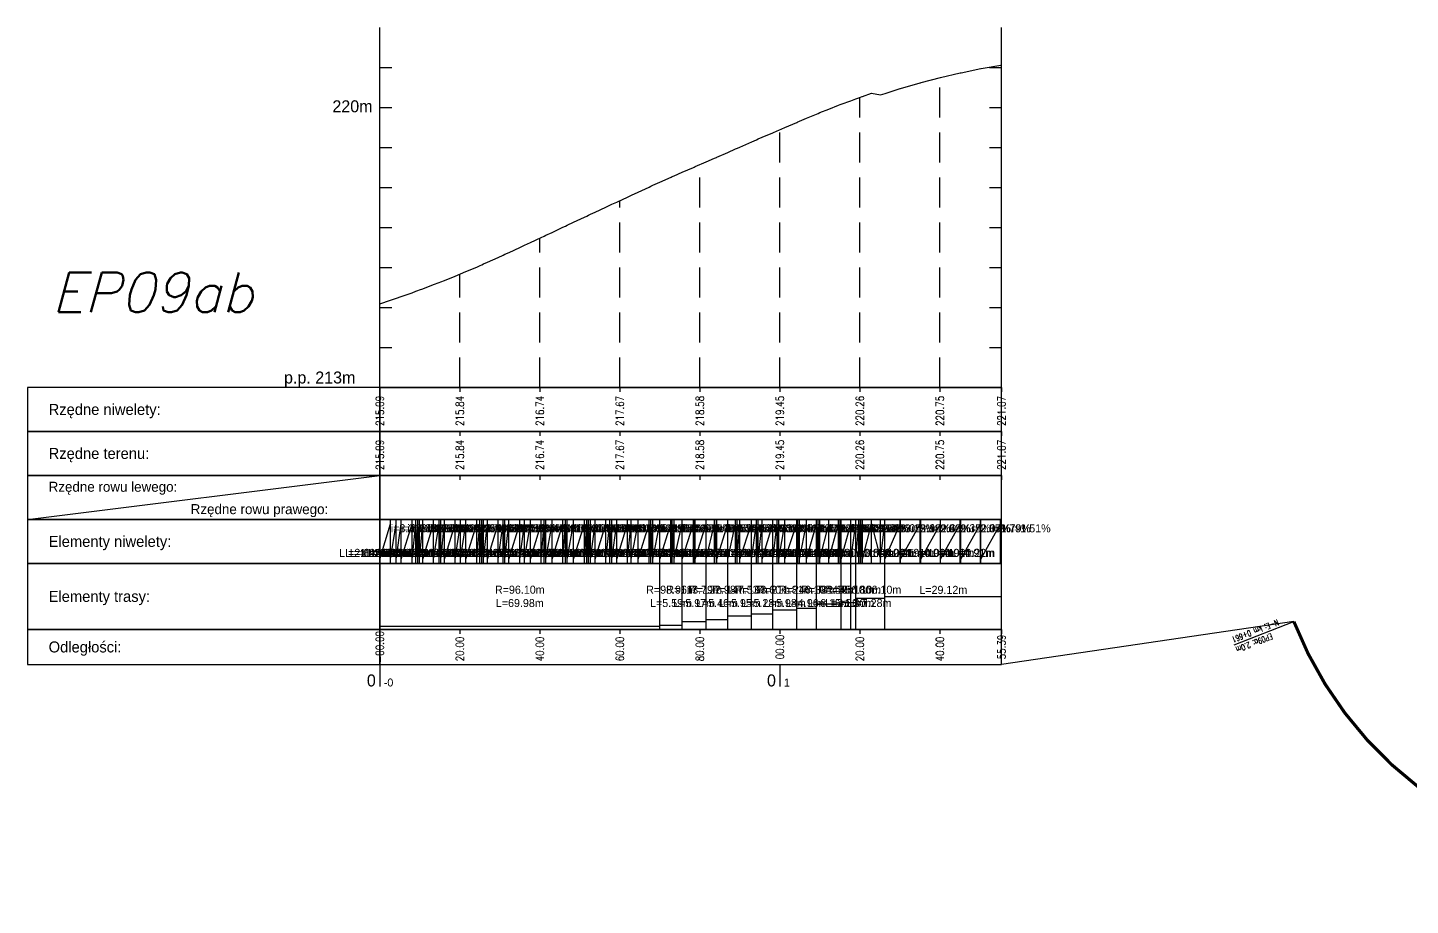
# Model space of a CAD drawing. Header units: metres. Extents: x 7399493 to 7407015, y 5696902 to 5712236.
# Drawn here: x 7405078.6 to 7405424.2, y 5700636.2 to 5700855.7 of the extents above; entities that cross this region are included whole.
import ezdxf

# ---------------------------------------------------------------- set-up
doc = ezdxf.new("R2010")
doc.units = ezdxf.units.M
doc.linetypes.add('DASHED', pattern=[0.75, 0.5, -0.25])
for name, color, linetype in [('Ekran_akustyczny_2m', 100, 'Continuous'), ('Ekran_akustyczny_2m_opis', 7, 'Continuous'), ('pomoc', 140, 'Continuous'), ('PR_0', 7, 'Continuous'), ('PR_istniejacy_teren', 7, 'Continuous')]:
    doc.layers.add(name, color=color, linetype=linetype)
doc.styles.add('simplex 0.60', font='simplex.shx', dxfattribs={"width": 0.6})
doc.styles.add('simplex 0.80', font='simplex.shx', dxfattribs={"width": 0.8})
doc.styles.add('Standard poch.', font='simplex.shx', dxfattribs={"oblique": 15})

# ---------------------------------------------------------------- blocks, each defined once
blk = doc.blocks.new('*U177')
at = {"layer": 'pomoc', "color": 7, "linetype": 'Continuous', "lineweight": -3}
for p, q in [((0, 0), (0, 90)), ((155.39, 0), (155.39, 90)), ((0, 80), (3, 80)), ((152.39, 80), (155.39, 80)), ((0, 70), (3, 70)), ((152.39, 70), (155.39, 70)), ((0, 60), (3, 60)), ((152.39, 60), (155.39, 60)), ((0, 50), (3, 50)), ((152.39, 50), (155.39, 50)), ((0, 40), (3, 40)), ((152.39, 40), (155.39, 40)), ((0, 30), (3, 30)), ((152.39, 30), (155.39, 30)), ((0, 20), (3, 20)), ((152.39, 20), (155.39, 20)), ((0, 10), (3, 10)), ((152.39, 10), (155.39, 10)), ((0, 0), (155.39, 0)), ((152.39, 0), (155.39, 0)), ((0, -11), (0, -12.1)), ((20, -11), (20, -12.1)), ((40, -11), (40, -12.1)), ((60, -11), (60, -12.1)), ((80, -11), (80, -12.1)), ((100, -11), (100, -12.1)), ((120, -11), (120, -12.1)), ((140, -11), (140, -12.1)), ((155.39, -11), (155.39, -12.1)), ((-88, -33), (0, -22)), ((0, -22), (0, -23.1)), ((20, -22), (20, -23.1)), ((40, -22), (40, -23.1)), ((60, -22), (60, -23.1)), ((80, -22), (80, -23.1)), ((100, -22), (100, -23.1)), ((120, -22), (120, -23.1)), ((140, -22), (140, -23.1)), ((155.39, -22), (155.39, -23.1)), ((0, -60.5), (0, -61.6)), ((20, -60.5), (20, -61.6)), ((40, -60.5), (40, -61.6)), ((60, -60.5), (60, -61.6)), ((80, -60.5), (80, -61.6)), ((100, -60.5), (100, -61.6)), ((120, -60.5), (120, -61.6)), ((140, -60.5), (140, -61.6)), ((155.39, -60.5), (155.39, -61.6)), ((0, -69.3), (0, -74.8)), ((100, -69.3), (100, -74.8))]:
    blk.add_line(p, q, dxfattribs=at)
at = {"layer": 'pomoc', "color": 7, "linetype": 'DASHED', "lineweight": -3, "ltscale": 15}
for p, q in [((155.39, 0), (155.39, 80.68)), ((140, 0), (140, 77.5)), ((120, 0), (120, 72.58)), ((100, 0), (100, 64.5)), ((80, 0), (80, 55.76)), ((60, 0), (60, 46.73)), ((40, 0), (40, 37.36)), ((20, 0), (20, 28.36)), ((0, 0), (0, 20.94))]:
    blk.add_line(p, q, dxfattribs=at)
at = {"layer": 'pomoc', "color": 1, "linetype": 'Continuous', "lineweight": -3}
for p, q in [((0, 0), (0, -1.1)), ((20, 0), (20, -1.1)), ((40, 0), (40, -1.1)), ((60, 0), (60, -1.1)), ((80, 0), (80, -1.1)), ((100, 0), (100, -1.1)), ((120, 0), (120, -1.1)), ((140, 0), (140, -1.1)), ((155.39, 0), (155.39, -1.1)), ((0, -22), (0, -23.1)), ((20, -22), (20, -23.1)), ((40, -22), (40, -23.1)), ((60, -22), (60, -23.1)), ((80, -22), (80, -23.1)), ((100, -22), (100, -23.1)), ((120, -22), (120, -23.1)), ((140, -22), (140, -23.1)), ((155.39, -22), (155.39, -23.1)), ((0, -44), (0, -33)), ((0, -42.9), (2.69, -34.1)), ((2.69, -44), (2.69, -33)), ((2.69, -42.9), (4.14, -34.1)), ((4.14, -44), (4.14, -33)), ((4.14, -42.9), (5.38, -34.1)), ((5.38, -44), (5.38, -33)), ((5.38, -42.9), (8.08, -34.1)), ((8.08, -44), (8.08, -33)), ((8.08, -42.9), (9.03, -34.1)), ((9.03, -44), (9.03, -33)), ((9.03, -42.9), (9.48, -34.1)), ((9.48, -44), (9.48, -33)), ((9.48, -42.9), (9.93, -34.1)), ((9.93, -44), (9.93, -33)), ((9.93, -42.9), (10.77, -34.1)), ((10.77, -44), (10.77, -33)), ((10.77, -42.9), (13.46, -34.1)), ((13.46, -44), (13.46, -33)), ((13.46, -42.9), (14.82, -34.1)), ((14.82, -44), (14.82, -33)), ((14.82, -42.9), (15.27, -34.1)), ((15.27, -44), (15.27, -33)), ((15.27, -42.9), (16.15, -34.1)), ((16.15, -44), (16.15, -33)), ((16.15, -42.9), (18.84, -34.1)), ((18.84, -44), (18.84, -33)), ((18.84, -42.9), (20.16, -34.1)), ((20.16, -44), (20.16, -33)), ((20.16, -42.9), (21.53, -34.1)), ((21.53, -44), (21.53, -33)), ((21.53, -42.9), (24.23, -34.1)), ((24.23, -44), (24.23, -33)), ((24.23, -42.9), (25.05, -34.1)), ((25.05, -44), (25.05, -33)), ((25.05, -42.9), (25.5, -34.1)), ((25.5, -44), (25.5, -33)), ((25.5, -42.9), (25.95, -34.1)), ((25.95, -44), (25.95, -33)), ((25.95, -42.9), (26.92, -34.1)), ((26.92, -44), (26.92, -33)), ((26.92, -42.9), (29.61, -34.1)), ((29.61, -44), (29.61, -33)), ((29.61, -42.9), (30.84, -34.1)), ((30.84, -44), (30.84, -33)), ((30.84, -42.9), (31.29, -34.1)), ((31.29, -44), (31.29, -33)), ((31.29, -42.9), (32.3, -34.1)), ((32.3, -44), (32.3, -33)), ((32.3, -42.9), (34.99, -34.1)), ((34.99, -44), (34.99, -33)), ((34.99, -42.9), (36.18, -34.1)), ((36.18, -44), (36.18, -33)), ((36.18, -42.9), (37.68, -34.1)), ((37.68, -44), (37.68, -33)), ((37.68, -42.9), (40.38, -34.1)), ((40.38, -44), (40.38, -33)), ((40.38, -42.9), (41.07, -34.1)), ((41.07, -44), (41.07, -33)), ((41.07, -42.9), (41.51, -34.1)), ((41.51, -44), (41.51, -33)), ((41.51, -42.9), (43.07, -34.1)), ((43.07, -44), (43.07, -33)), ((43.07, -42.9), (45.76, -34.1)), ((45.76, -44), (45.76, -33)), ((45.76, -42.9), (46.41, -34.1)), ((46.41, -44), (46.41, -33)), ((46.41, -42.9), (46.85, -34.1)), ((46.85, -44), (46.85, -33)), ((46.85, -42.9), (48.45, -34.1)), ((48.45, -44), (48.45, -33)), ((48.45, -42.9), (51.14, -34.1)), ((51.14, -44), (51.14, -33)), ((51.14, -42.9), (51.75, -34.1)), ((51.75, -44), (51.75, -33)), ((51.75, -42.9), (52.19, -34.1)), ((52.19, -44), (52.19, -33)), ((52.19, -42.9), (52.64, -34.1)), ((52.64, -44), (52.64, -33)), ((52.64, -42.9), (53.83, -34.1)), ((53.83, -44), (53.83, -33)), ((53.83, -42.9), (56.53, -34.1)), ((56.53, -44), (56.53, -33)), ((56.53, -42.9), (57.53, -34.1)), ((57.53, -44), (57.53, -33)), ((57.53, -42.9), (57.98, -34.1)), ((57.98, -44), (57.98, -33)), ((57.98, -42.9), (59.22, -34.1)), ((59.22, -44), (59.22, -33)), ((59.22, -42.9), (61.91, -34.1)), ((61.91, -44), (61.91, -33)), ((61.91, -42.9), (62.87, -34.1)), ((62.87, -44), (62.87, -33)), ((62.87, -42.9), (64.6, -34.1)), ((64.6, -44), (64.6, -33)), ((64.6, -42.9), (67.29, -34.1)), ((67.29, -44), (67.29, -33)), ((67.29, -42.9), (67.77, -34.1)), ((67.77, -44), (67.77, -33)), ((67.77, -42.9), (68.21, -34.1)), ((68.21, -44), (68.21, -33)), ((68.21, -42.9), (69.98, -34.1)), ((69.98, -44), (69.98, -33)), ((69.98, -42.9), (72.78, -34.1)), ((72.78, -44), (72.78, -33)), ((72.78, -42.9), (73.1, -34.1)), ((73.1, -44), (73.1, -33)), ((73.1, -42.9), (73.54, -34.1)), ((73.54, -44), (73.54, -33)), ((73.54, -42.9), (75.57, -34.1)), ((75.57, -44), (75.57, -33)), ((75.57, -42.9), (78.41, -34.1)), ((78.41, -44), (78.41, -33)), ((78.41, -42.9), (78.55, -34.1)), ((78.55, -44), (78.55, -33)), ((78.55, -42.9), (78.84, -34.1)), ((78.84, -44), (78.84, -33)), ((78.84, -42.9), (81.54, -34.1)), ((81.54, -44), (81.54, -33)), ((81.54, -42.9), (83.67, -34.1)), ((83.67, -44), (83.67, -33)), ((83.67, -42.9), (84.12, -34.1)), ((84.12, -44), (84.12, -33)), ((84.12, -42.9), (84.26, -34.1)), ((84.26, -44), (84.26, -33)), ((84.26, -42.9), (86.99, -34.1)), ((86.99, -44), (86.99, -33)), ((86.99, -42.9), (88.91, -34.1)), ((88.91, -44), (88.91, -33)), ((88.91, -42.9), (89.36, -34.1)), ((89.36, -44), (89.36, -33)), ((89.36, -42.9), (89.97, -34.1)), ((89.97, -44), (89.97, -33)), ((89.97, -42.9), (92.94, -34.1)), ((92.94, -44), (92.94, -33)), ((92.94, -42.9), (94.12, -34.1)), ((94.12, -44), (94.12, -33)), ((94.12, -42.9), (94.56, -34.1)), ((94.56, -44), (94.56, -33)), ((94.56, -42.9), (95.58, -34.1)), ((95.58, -44), (95.58, -33)), ((95.58, -42.9), (98.22, -34.1)), ((98.22, -44), (98.22, -33)), ((98.22, -42.9), (99.3, -34.1)), ((99.3, -44), (99.3, -33)), ((99.3, -42.9), (99.74, -34.1)), ((99.74, -44), (99.74, -33)), ((99.74, -42.9), (101.21, -34.1)), ((101.21, -44), (101.21, -33)), ((101.21, -42.9), (104.2, -34.1)), ((104.2, -44), (104.2, -33)), ((104.2, -42.9), (104.45, -34.1)), ((104.45, -44), (104.45, -33)), ((104.45, -42.9), (104.89, -34.1)), ((104.89, -44), (104.89, -33)), ((104.89, -42.9), (106.68, -34.1)), ((106.68, -44), (106.68, -33)), ((106.68, -42.9), (109.16, -34.1)), ((109.16, -44), (109.16, -33)), ((109.16, -42.9), (109.57, -34.1)), ((109.57, -44), (109.57, -33)), ((109.57, -42.9), (110.01, -34.1)), ((110.01, -44), (110.01, -33)), ((110.01, -42.9), (112.24, -34.1)), ((112.24, -44), (112.24, -33)), ((112.24, -42.9), (114.65, -34.1)), ((114.65, -44), (114.65, -33)), ((114.65, -42.9), (115.09, -34.1)), ((115.09, -44), (115.09, -33)), ((115.09, -42.9), (115.31, -34.1)), ((115.31, -44), (115.31, -33)), ((115.31, -42.9), (117.69, -34.1)), ((117.69, -44), (117.69, -33)), ((117.69, -42.9), (118.99, -34.1)), ((118.99, -44), (118.99, -33)), ((118.99, -42.9), (119.71, -34.1)), ((119.71, -44), (119.71, -33)), ((119.71, -42.9), (120.14, -34.1)), ((120.14, -44), (120.14, -33)), ((120.14, -42.9), (120.15, -34.1)), ((120.15, -44), (120.15, -33)), ((120.15, -44), (120.15, -33)), ((120.15, -42.9), (120.15, -34.1)), ((120.15, -42.9), (120.55, -34.1)), ((120.55, -44), (120.55, -33)), ((120.55, -42.9), (120.59, -34.1)), ((120.59, -44), (120.59, -33)), ((120.59, -42.9), (120.61, -34.1)), ((120.61, -44), (120.61, -33)), ((120.61, -44), (120.61, -33)), ((120.61, -42.9), (120.61, -34.1)), ((120.61, -42.9), (122.91, -34.1)), ((122.91, -44), (122.91, -33)), ((122.91, -34.1), (125.17, -42.9)), ((125.17, -44), (125.17, -33)), ((125.17, -42.9), (126.27, -34.1)), ((126.27, -44), (126.27, -33)), ((126.27, -42.9), (130.07, -34.1)), ((130.07, -44), (130.07, -33)), ((130.07, -42.9), (130.17, -34.1)), ((130.17, -44), (130.17, -33)), ((130.17, -42.9), (135.08, -34.1)), ((135.08, -44), (135.08, -33)), ((135.08, -42.9), (135.17, -34.1)), ((135.17, -44), (135.17, -33)), ((135.17, -42.9), (135.26, -34.1)), ((135.26, -44), (135.26, -33)), ((135.26, -42.9), (140.17, -34.1)), ((140.17, -44), (140.17, -33)), ((140.17, -42.9), (145.07, -34.1)), ((145.07, -44), (145.07, -33)), ((145.07, -42.9), (145.17, -34.1)), ((145.17, -44), (145.17, -33)), ((145.17, -42.9), (145.26, -34.1)), ((145.26, -44), (145.26, -33)), ((145.26, -42.9), (150.17, -34.1)), ((150.17, -44), (150.17, -33)), ((150.17, -42.9), (150.26, -34.1)), ((150.26, -44), (150.26, -33)), ((150.26, -42.9), (155.17, -34.1)), ((155.17, -44), (155.17, -33)), ((155.17, -42.9), (155.39, -34.1)), ((0, -60.5), (0, -44)), ((69.98, -60.5), (69.98, -44)), ((75.57, -60.5), (75.57, -44)), ((81.54, -60.5), (81.54, -44)), ((86.99, -60.5), (86.99, -44)), ((92.94, -60.5), (92.94, -44)), ((98.22, -60.5), (98.22, -44)), ((104.2, -60.5), (104.2, -44)), ((109.16, -60.5), (109.16, -44)), ((115.31, -60.5), (115.31, -44)), ((117.69, -60.5), (117.69, -44)), ((118.99, -60.5), (118.99, -44)), ((126.27, -60.5), (126.27, -44)), ((104.2, -55.62), (104.2, -55.15)), ((104.2, -55.15), (109.16, -55.15)), ((109.16, -55.15), (109.16, -54.12)), ((109.16, -54.12), (115.31, -54.12)), ((115.31, -54.12), (115.31, -53.81)), ((115.31, -53.81), (117.69, -53.81)), ((117.69, -53.81), (117.69, -53.81)), ((117.69, -53.81), (118.99, -53.81)), ((118.99, -53.81), (118.99, -52.65)), ((118.99, -52.65), (126.27, -52.65)), ((126.27, -52.65), (126.27, -52.25)), ((126.27, -52.25), (126.27, -52.25)), ((126.27, -52.25), (155.39, -52.25)), ((75.57, -59.46), (75.57, -58.52)), ((75.57, -58.52), (81.54, -58.52)), ((81.54, -58.52), (81.54, -58.05)), ((81.54, -58.05), (86.99, -58.05)), ((86.99, -58.05), (86.99, -57.09)), ((86.99, -57.09), (92.94, -57.09)), ((92.94, -57.09), (92.94, -56.61)), ((92.94, -56.61), (98.22, -56.61)), ((98.22, -56.61), (98.22, -55.62)), ((98.22, -55.62), (104.2, -55.62)), ((0, -59.67), (0, -59.67)), ((0, -59.67), (69.98, -59.67)), ((69.98, -59.67), (69.98, -59.46)), ((69.98, -59.46), (75.57, -59.46))]:
    blk.add_line(p, q, dxfattribs=at)
at = {"layer": 'pomoc', "color": 7, "linetype": 'Continuous', "lineweight": -3}
for points in [[(0, -11), (0, 0), (-88, 0), (-88, -11)], [(0, -11), (155.39, -11), (155.39, 0), (0, 0)], [(0, -22), (0, -11), (-88, -11), (-88, -22)], [(0, -22), (155.39, -22), (155.39, -11), (0, -11)], [(0, -33), (0, -22), (-88, -22), (-88, -33)], [(0, -33), (0, -22), (-88, -22), (-88, -33)], [(0, -33), (155.39, -33), (155.39, -22), (0, -22)], [(0, -33), (155.39, -33), (155.39, -22), (0, -22)], [(0, -44), (0, -33), (-88, -33), (-88, -44)], [(0, -44), (155.39, -44), (155.39, -33), (0, -33)], [(0, -60.5), (0, -44), (-88, -44), (-88, -60.5)], [(0, -60.5), (155.39, -60.5), (155.39, -44), (0, -44)], [(0, -69.3), (0, -60.5), (-88, -60.5), (-88, -69.3)], [(0, -69.3), (155.39, -69.3), (155.39, -60.5), (0, -60.5)]]:
    blk.add_3dface(points, dxfattribs=at)
at = {"layer": 'pomoc', "color": 2, "linetype": 'Continuous', "lineweight": -3, "char_height": 3}
for s, insert, attachment_point in [('220m', (-1.8, 70.3), 6), ('p.p. 213m', (-15, 4), 2)]:
    blk.add_mtext(s, dxfattribs=dict(at, insert=insert, attachment_point=attachment_point))
at = {"layer": 'pomoc', "color": 7, "linetype": 'Continuous', "lineweight": -3, "attachment_point": 4}
for s, insert, char_height in [('Rzędne niwelety:', (-82.75, -5.9), 2.75), ('Rzędne terenu:', (-82.75, -16.9), 2.75), ('Rzędne rowu lewego:', (-82.75, -25.2), 2.5), ('Elementy niwelety:', (-82.75, -38.9), 2.75), ('Elementy trasy:', (-82.75, -52.65), 2.75), ('Odległości:', (-82.75, -65.3), 2.75)]:
    blk.add_mtext(s, dxfattribs=dict(at, insert=insert, char_height=char_height))
at = {"layer": 'pomoc', "color": 1, "linetype": 'Continuous', "lineweight": -3, "insert": (-47.25, -30.8), "char_height": 2.5, "attachment_point": 4}
blk.add_mtext('Rzędne rowu prawego:', dxfattribs=at)
blk = doc.blocks.new('*U176')
at = {"layer": 'PR_istniejacy_teren', "color": 7, "linetype": 'Continuous', "lineweight": -3, "ltscale": 4}
for p, q in [((7404545.62, 5702258.91), (7404550.53, 5702259.93)), ((7404550.53, 5702259.93), (7404550.62, 5702259.94)), ((7404550.62, 5702259.94), (7404555.53, 5702260.82)), ((7404555.53, 5702260.82), (7404555.75, 5702260.86)), ((7404530.53, 5702254.95), (7404535.44, 5702256.38)), ((7404535.44, 5702256.38), (7404535.53, 5702256.4)), ((7404535.53, 5702256.4), (7404535.62, 5702256.43)), ((7404535.62, 5702256.43), (7404540.53, 5702257.72)), ((7404540.53, 5702257.72), (7404545.43, 5702258.87)), ((7404545.43, 5702258.87), (7404545.53, 5702258.89)), ((7404545.53, 5702258.89), (7404545.62, 5702258.91)), ((7404518.05, 5702251.89), (7404519.35, 5702252.38)), ((7404519.35, 5702252.38), (7404520.07, 5702252.64)), ((7404520.07, 5702252.64), (7404520.5, 5702252.81)), ((7404520.5, 5702252.81), (7404520.51, 5702252.81)), ((7404520.51, 5702252.81), (7404520.91, 5702252.95)), ((7404520.51, 5702252.81), (7404520.51, 5702252.81)), ((7404520.91, 5702252.95), (7404520.95, 5702252.97)), ((7404520.95, 5702252.97), (7404520.97, 5702252.97)), ((7404520.97, 5702252.97), (7404523.27, 5702253.76)), ((7404520.97, 5702252.97), (7404520.97, 5702252.97)), ((7404523.27, 5702253.76), (7404525.53, 5702253.38)), ((7404525.53, 5702253.38), (7404526.63, 5702253.71)), ((7404526.63, 5702253.71), (7404530.43, 5702254.92)), ((7404530.43, 5702254.92), (7404530.53, 5702254.95)), ((7404509.93, 5702248.74), (7404510.37, 5702248.93)), ((7404510.37, 5702248.93), (7404512.6, 5702249.8)), ((7404512.6, 5702249.8), (7404515.01, 5702250.76)), ((7404515.01, 5702250.76), (7404515.45, 5702250.94)), ((7404515.45, 5702250.94), (7404515.67, 5702251.02)), ((7404515.67, 5702251.02), (7404518.05, 5702251.89)), ((7404501.57, 5702245.19), (7404504.56, 5702246.48)), ((7404504.56, 5702246.48), (7404504.81, 5702246.59)), ((7404504.81, 5702246.59), (7404505.25, 5702246.79)), ((7404505.25, 5702246.79), (7404507.04, 5702247.53)), ((7404507.04, 5702247.53), (7404509.52, 5702248.57)), ((7404509.52, 5702248.57), (7404509.93, 5702248.74)), ((7404493.3, 5702241.61), (7404494.48, 5702242.14)), ((7404494.48, 5702242.14), (7404494.92, 5702242.35)), ((7404494.92, 5702242.35), (7404495.94, 5702242.77)), ((7404495.94, 5702242.77), (7404498.58, 5702243.9)), ((7404498.58, 5702243.9), (7404499.66, 5702244.37)), ((7404499.66, 5702244.37), (7404500.1, 5702244.57)), ((7404500.1, 5702244.57), (7404501.57, 5702245.19)), ((7404484.62, 5702237.81), (7404487.35, 5702238.98)), ((7404487.35, 5702238.98), (7404489.27, 5702239.84)), ((7404489.27, 5702239.84), (7404489.72, 5702240.05)), ((7404489.72, 5702240.05), (7404490.33, 5702240.31)), ((7404490.33, 5702240.31), (7404493.3, 5702241.61)), ((7404475.93, 5702234), (7404478.77, 5702235.24)), ((7404478.77, 5702235.24), (7404478.91, 5702235.31)), ((7404478.91, 5702235.31), (7404479.2, 5702235.44)), ((7404479.2, 5702235.44), (7404481.9, 5702236.59)), ((7404481.9, 5702236.59), (7404484.03, 5702237.54)), ((7404484.03, 5702237.54), (7404484.47, 5702237.74)), ((7404484.47, 5702237.74), (7404484.62, 5702237.81)), ((7404470.34, 5702231.54), (7404473.14, 5702232.78)), ((7404473.14, 5702232.78), (7404473.46, 5702232.94)), ((7404473.46, 5702232.94), (7404473.9, 5702233.15)), ((7404473.9, 5702233.15), (7404475.93, 5702234)), ((7404462.27, 5702227.81), (7404463.23, 5702228.28)), ((7404463.23, 5702228.28), (7404464.96, 5702229.06)), ((7404464.96, 5702229.06), (7404467.65, 5702230.32)), ((7404467.65, 5702230.32), (7404468.13, 5702230.56)), ((7404468.13, 5702230.56), (7404468.57, 5702230.78)), ((7404468.57, 5702230.78), (7404470.34, 5702231.54)), ((7404454.19, 5702224.02), (7404456.89, 5702225.28)), ((7404456.89, 5702225.28), (7404457.89, 5702225.78)), ((7404457.89, 5702225.78), (7404458.34, 5702225.99)), ((7404458.34, 5702225.99), (7404459.58, 5702226.54)), ((7404459.58, 5702226.54), (7404462.27, 5702227.81)), ((7404447.21, 5702220.78), (7404448.81, 5702221.49)), ((7404448.81, 5702221.49), (7404451.5, 5702222.76)), ((7404451.5, 5702222.76), (7404452.11, 5702223.06)), ((7404452.11, 5702223.06), (7404452.55, 5702223.28)), ((7404452.55, 5702223.28), (7404453, 5702223.49)), ((7404453, 5702223.49), (7404454.19, 5702224.02)), ((7404440.73, 5702217.71), (7404441.43, 5702218.06)), ((7404441.43, 5702218.06), (7404441.87, 5702218.28)), ((7404441.87, 5702218.28), (7404443.43, 5702218.97)), ((7404443.43, 5702218.97), (7404446.12, 5702220.24)), ((7404446.12, 5702220.24), (7404446.77, 5702220.56)), ((7404446.77, 5702220.56), (7404447.21, 5702220.78)), ((7404432.66, 5702213.94), (7404435.35, 5702215.2)), ((7404435.35, 5702215.2), (7404436.54, 5702215.78)), ((7404436.54, 5702215.78), (7404438.04, 5702216.45)), ((7404438.04, 5702216.45), (7404440.73, 5702217.71)), ((7404425.41, 5702210.68), (7404425.86, 5702210.88)), ((7404425.86, 5702210.88), (7404426.31, 5702211.08)), ((7404426.31, 5702211.08), (7404427.28, 5702211.49)), ((7404427.28, 5702211.49), (7404429.97, 5702212.7)), ((7404429.97, 5702212.7), (7404431.2, 5702213.28)), ((7404431.2, 5702213.28), (7404431.64, 5702213.49)), ((7404431.64, 5702213.49), (7404432.66, 5702213.94)), ((7404416.51, 5702206.96), (7404419.2, 5702208.04)), ((7404419.2, 5702208.04), (7404420.52, 5702208.6)), ((7404420.52, 5702208.6), (7404421.89, 5702209.16)), ((7404421.89, 5702209.16), (7404424.58, 5702210.3)), ((7404424.58, 5702210.3), (7404425.41, 5702210.68)), ((7404408.43, 5702203.89), (7404409.39, 5702204.25)), ((7404409.39, 5702204.25), (7404409.84, 5702204.42)), ((7404409.84, 5702204.42), (7404410.29, 5702204.58)), ((7404410.29, 5702204.58), (7404411.13, 5702204.88)), ((7404411.13, 5702204.88), (7404413.82, 5702205.9)), ((7404413.82, 5702205.9), (7404415.18, 5702206.45)), ((7404415.18, 5702206.45), (7404415.63, 5702206.62)), ((7404415.63, 5702206.62), (7404416.51, 5702206.96)), ((7404400.36, 5702201.11), (7404403.05, 5702202)), ((7404403.05, 5702202), (7404404.5, 5702202.52)), ((7404404.5, 5702202.52), (7404405.74, 5702202.93)), ((7404405.74, 5702202.93), (7404408.43, 5702203.89))]:
    blk.add_line(p, q, dxfattribs=at)
blk = doc.blocks.new('*U175')
at = {"layer": 'pomoc', "color": 1, "linetype": 'Continuous', "lineweight": -3, "char_height": 2, "attachment_point": 6, "rotation": 90, "style": 'simplex 0.80'}
for s, insert in [('215.09', (7404400.36, 5702178.09)), ('215.84', (7404420.36, 5702178.09)), ('216.74', (7404440.36, 5702178.09)), ('217.67', (7404460.36, 5702178.09)), ('218.58', (7404480.36, 5702178.09)), ('219.45', (7404500.36, 5702178.09)), ('220.26', (7404520.36, 5702178.09)), ('220.75', (7404540.36, 5702178.09)), ('221.07', (7404555.75, 5702178.09))]:
    blk.add_mtext(s, dxfattribs=dict(at, insert=insert))
blk = doc.blocks.new('*U174')
at = {"layer": 'pomoc', "color": 1, "linetype": 'Continuous', "lineweight": -3, "char_height": 2, "attachment_point": 6, "rotation": 90, "style": 'simplex 0.80'}
for s, insert in [('215.09', (7404400.36, 5702167.09)), ('215.84', (7404420.36, 5702167.09)), ('216.74', (7404440.36, 5702167.09)), ('217.67', (7404460.36, 5702167.09)), ('218.58', (7404480.36, 5702167.09)), ('219.45', (7404500.36, 5702167.09)), ('220.26', (7404520.36, 5702167.09)), ('220.75', (7404540.36, 5702167.09)), ('221.07', (7404555.75, 5702167.09))]:
    blk.add_mtext(s, dxfattribs=dict(at, insert=insert))
blk = doc.blocks.new('*U171')
at = {"layer": 'PR_0', "color": 1, "linetype": 'Continuous', "lineweight": -3, "char_height": 2}
for s, insert, attachment_point in [('i=3.31%', (7404403.11, 5702143.93), 7), ('i=3.54%', (7404405.8, 5702143.93), 7), ('i=3.33%', (7404407.25, 5702143.93), 7), ('i=3.55%', (7404408.49, 5702143.93), 7), ('i=3.77%', (7404411.18, 5702143.93), 7), ('i=3.86%', (7404412.14, 5702143.93), 7), ('i=3.66%', (7404412.59, 5702143.93), 7), ('i=3.56%', (7404413.04, 5702143.93), 7), ('i=3.79%', (7404413.88, 5702143.93), 7), ('i=4.01%', (7404416.57, 5702143.93), 7), ('i=3.90%', (7404417.93, 5702143.93), 7), ('i=3.80%', (7404418.38, 5702143.93), 7), ('i=4.03%', (7404419.26, 5702143.93), 7), ('i=4.25%', (7404421.95, 5702143.93), 7), ('i=4.04%', (7404423.27, 5702143.93), 7), ('i=4.26%', (7404424.64, 5702143.93), 7), ('i=4.48%', (7404427.33, 5702143.93), 7), ('i=4.59%', (7404428.16, 5702143.93), 7), ('i=4.39%', (7404428.61, 5702143.93), 7), ('i=4.27%', (7404429.06, 5702143.93), 7), ('i=4.50%', (7404430.03, 5702143.93), 7), ('i=4.73%', (7404432.72, 5702143.93), 7), ('i=4.57%', (7404433.95, 5702143.93), 7), ('i=4.45%', (7404434.39, 5702143.93), 7), ('i=4.68%', (7404435.41, 5702143.93), 7), ('i=4.90%', (7404438.1, 5702143.93), 7), ('i=4.47%', (7404439.29, 5702143.93), 7), ('i=4.69%', (7404440.79, 5702143.93), 7), ('i=4.91%', (7404443.48, 5702143.93), 7), ('i=5.03%', (7404444.18, 5702143.93), 7), ('i=4.47%', (7404444.62, 5702143.93), 7), ('i=4.69%', (7404446.18, 5702143.93), 7), ('i=4.91%', (7404448.87, 5702143.93), 7), ('i=5.03%', (7404449.52, 5702143.93), 7), ('i=4.47%', (7404449.96, 5702143.93), 7), ('i=4.70%', (7404451.56, 5702143.93), 7), ('i=4.91%', (7404454.25, 5702143.93), 7), ('i=5.04%', (7404454.86, 5702143.93), 7), ('i=4.59%', (7404455.3, 5702143.93), 7), ('i=4.47%', (7404455.75, 5702143.93), 7), ('i=4.70%', (7404456.94, 5702143.93), 7), ('i=4.93%', (7404459.64, 5702143.93), 7), ('i=4.60%', (7404460.64, 5702143.93), 7), ('i=4.48%', (7404461.09, 5702143.93), 7), ('i=4.70%', (7404462.33, 5702143.93), 7), ('i=4.93%', (7404465.02, 5702143.93), 7), ('i=4.49%', (7404465.98, 5702143.93), 7), ('i=4.71%', (7404467.71, 5702143.93), 7), ('i=4.93%', (7404470.4, 5702143.93), 7), ('i=5.05%', (7404470.88, 5702143.93), 7), ('i=4.25%', (7404471.32, 5702143.93), 7), ('i=4.47%', (7404473.09, 5702143.93), 7), ('i=4.69%', (7404475.89, 5702143.93), 7), ('i=4.81%', (7404476.21, 5702143.93), 7), ('i=4.18%', (7404476.65, 5702143.93), 7), ('i=4.39%', (7404478.68, 5702143.93), 7), ('i=4.49%', (7404481.52, 5702143.93), 7), ('i=4.70%', (7404481.66, 5702143.93), 7), ('i=4.26%', (7404481.95, 5702143.93), 7), ('i=4.45%', (7404484.65, 5702143.93), 7), ('i=4.54%', (7404486.78, 5702143.93), 7), ('i=4.14%', (7404487.22, 5702143.93), 7), ('i=4.32%', (7404487.37, 5702143.93), 7), ('i=4.48%', (7404490.1, 5702143.93), 7), ('i=4.56%', (7404492.02, 5702143.93), 7), ('i=4.22%', (7404492.47, 5702143.93), 7), ('i=4.39%', (7404493.08, 5702143.93), 7), ('i=4.53%', (7404496.05, 5702143.93), 7), ('i=4.60%', (7404497.23, 5702143.93), 7), ('i=4.15%', (7404497.67, 5702143.93), 7), ('i=4.28%', (7404498.69, 5702143.93), 7), ('i=4.40%', (7404501.33, 5702143.93), 7), ('i=4.46%', (7404502.41, 5702143.93), 7), ('i=4.21%', (7404502.85, 5702143.93), 7), ('i=4.32%', (7404504.32, 5702143.93), 7), ('i=4.42%', (7404507.31, 5702143.93), 7), ('i=4.47%', (7404507.56, 5702143.93), 7), ('i=4.13%', (7404508, 5702143.93), 7), ('i=4.21%', (7404509.79, 5702143.93), 7), ('i=-1.72%', (7404522.78, 5702143.93), 9), ('i=4.28%', (7404512.27, 5702143.93), 7), ('i=4.32%', (7404512.68, 5702143.93), 7), ('i=3.91%', (7404513.12, 5702143.93), 7), ('i=3.97%', (7404515.35, 5702143.93), 7), ('i=4.00%', (7404517.76, 5702143.93), 7), ('i=3.62%', (7404518.2, 5702143.93), 7), ('i=3.68%', (7404518.42, 5702143.93), 7), ('i=3.71%', (7404520.8, 5702143.93), 7), ('i=3.74%', (7404522.1, 5702143.93), 7), ('i=3.75%', (7404522.82, 5702143.93), 7), ('i=3.58%', (7404523.25, 5702143.93), 7), ('i=3.59%', (7404523.26, 5702143.93), 7), ('i=3.57%', (7404523.26, 5702143.93), 7), ('i=3.58%', (7404523.66, 5702143.93), 7), ('i=3.56%', (7404523.7, 5702143.93), 7), ('i=3.56%', (7404523.72, 5702143.93), 7), ('i=3.43%', (7404523.72, 5702143.93), 7), ('i=3.05%', (7404528.28, 5702143.93), 7), ('i=3.18%', (7404529.38, 5702143.93), 7), ('i=3.18%', (7404533.18, 5702143.93), 7), ('i=2.90%', (7404533.28, 5702143.93), 7), ('i=2.90%', (7404538.19, 5702143.93), 7), ('i=2.63%', (7404538.28, 5702143.93), 7), ('i=2.63%', (7404538.37, 5702143.93), 7), ('i=2.35%', (7404543.28, 5702143.93), 7), ('i=2.35%', (7404548.18, 5702143.93), 7), ('i=2.07%', (7404548.28, 5702143.93), 7), ('i=2.07%', (7404548.37, 5702143.93), 7), ('i=1.79%', (7404553.28, 5702143.93), 7), ('i=1.79%', (7404553.37, 5702143.93), 7), ('i=1.51%', (7404558.28, 5702143.93), 7), ('L =2.69m', (7404401.43, 5702137.8), 9), ('L =1.45m', (7404402.88, 5702137.8), 9), ('L =1.24m', (7404404.12, 5702137.8), 9), ('L =2.69m', (7404406.81, 5702137.8), 9), ('L =0.96m', (7404407.77, 5702137.8), 9), ('L =0.45m', (7404408.22, 5702137.8), 9), ('L =0.45m', (7404408.66, 5702137.8), 9), ('L =0.84m', (7404409.5, 5702137.8), 9), ('L =2.69m', (7404412.19, 5702137.8), 9), ('L =1.36m', (7404413.56, 5702137.8), 9), ('L =0.45m', (7404414, 5702137.8), 9), ('L =0.88m', (7404414.88, 5702137.8), 9), ('L =2.69m', (7404417.58, 5702137.8), 9), ('L =1.32m', (7404418.89, 5702137.8), 9), ('L =1.37m', (7404420.27, 5702137.8), 9), ('L =2.69m', (7404422.96, 5702137.8), 9), ('L =0.83m', (7404423.79, 5702137.8), 9), ('L =0.45m', (7404424.23, 5702137.8), 9), ('L =0.45m', (7404424.68, 5702137.8), 9), ('L =0.97m', (7404425.65, 5702137.8), 9), ('L =2.69m', (7404428.34, 5702137.8), 9), ('L =1.23m', (7404429.57, 5702137.8), 9), ('L =0.45m', (7404430.02, 5702137.8), 9), ('L =1.01m', (7404431.03, 5702137.8), 9), ('L =2.69m', (7404433.73, 5702137.8), 9), ('L =1.18m', (7404434.91, 5702137.8), 9), ('L =1.51m', (7404436.42, 5702137.8), 9), ('L =2.69m', (7404439.11, 5702137.8), 9), ('L =0.70m', (7404439.81, 5702137.8), 9), ('L =0.44m', (7404440.25, 5702137.8), 9), ('L =1.55m', (7404441.8, 5702137.8), 9), ('L =2.69m', (7404444.49, 5702137.8), 9), ('L =0.65m', (7404445.14, 5702137.8), 9), ('L =0.44m', (7404445.59, 5702137.8), 9), ('L =1.60m', (7404447.19, 5702137.8), 9), ('L =2.69m', (7404449.88, 5702137.8), 9), ('L =0.61m', (7404450.48, 5702137.8), 9), ('L =0.44m', (7404450.93, 5702137.8), 9), ('L =0.45m', (7404451.38, 5702137.8), 9), ('L =1.19m', (7404452.57, 5702137.8), 9), ('L =2.69m', (7404455.26, 5702137.8), 9), ('L =1.01m', (7404456.27, 5702137.8), 9), ('L =0.45m', (7404456.72, 5702137.8), 9), ('L =1.24m', (7404457.95, 5702137.8), 9), ('L =2.69m', (7404460.64, 5702137.8), 9), ('L =0.96m', (7404461.61, 5702137.8), 9), ('L =1.73m', (7404463.34, 5702137.8), 9), ('L =2.69m', (7404466.03, 5702137.8), 9), ('L =0.48m', (7404466.5, 5702137.8), 9), ('L =0.44m', (7404466.94, 5702137.8), 9), ('L =1.77m', (7404468.72, 5702137.8), 9), ('L =2.79m', (7404471.51, 5702137.8), 9), ('L =0.33m', (7404471.84, 5702137.8), 9), ('L =0.44m', (7404472.28, 5702137.8), 9), ('L =2.03m', (7404474.31, 5702137.8), 9), ('L =2.84m', (7404477.14, 5702137.8), 9), ('L =0.14m', (7404477.29, 5702137.8), 9), ('L =0.29m', (7404477.58, 5702137.8), 9), ('L =2.69m', (7404480.27, 5702137.8), 9), ('L =2.14m', (7404482.41, 5702137.8), 9), ('L =0.44m', (7404482.85, 5702137.8), 9), ('L =0.15m', (7404483, 5702137.8), 9), ('L =2.73m', (7404485.73, 5702137.8), 9), ('L =1.92m', (7404487.64, 5702137.8), 9), ('L =0.45m', (7404488.09, 5702137.8), 9), ('L =0.61m', (7404488.7, 5702137.8), 9), ('L =2.97m', (7404491.68, 5702137.8), 9), ('L =1.18m', (7404492.86, 5702137.8), 9), ('L =0.44m', (7404493.3, 5702137.8), 9), ('L =1.02m', (7404494.32, 5702137.8), 9), ('L =2.64m', (7404496.96, 5702137.8), 9), ('L =1.08m', (7404498.03, 5702137.8), 9), ('L =0.44m', (7404498.48, 5702137.8), 9), ('L =1.47m', (7404499.95, 5702137.8), 9), ('L =2.99m', (7404502.93, 5702137.8), 9), ('L =0.25m', (7404503.19, 5702137.8), 9), ('L =0.44m', (7404503.62, 5702137.8), 9), ('L =1.79m', (7404505.42, 5702137.8), 9), ('L =2.48m', (7404507.9, 5702137.8), 9), ('L =0.41m', (7404508.3, 5702137.8), 9), ('L =0.44m', (7404508.74, 5702137.8), 9), ('L =2.23m', (7404510.97, 5702137.8), 9), ('L =2.42m', (7404513.39, 5702137.8), 9), ('L =0.44m', (7404513.82, 5702137.8), 9), ('L =0.22m', (7404514.05, 5702137.8), 9), ('L =2.38m', (7404516.42, 5702137.8), 9), ('L =1.30m', (7404517.72, 5702137.8), 9), ('L =0.72m', (7404518.44, 5702137.8), 9), ('L =0.44m', (7404518.88, 5702137.8), 9), ('L =0.01m', (7404518.89, 5702137.8), 9), ('L =0.00m', (7404518.89, 5702137.8), 9), ('L =0.40m', (7404519.28, 5702137.8), 9), ('L =0.04m', (7404519.32, 5702137.8), 9), ('L =0.02m', (7404519.34, 5702137.8), 9), ('L =0.00m', (7404519.34, 5702137.8), 9), ('L =2.30m', (7404521.65, 5702137.8), 9), ('L =1.11m', (7404525.01, 5702137.8), 9), ('L =3.80m', (7404528.81, 5702137.8), 9), ('L =0.09m', (7404528.9, 5702137.8), 9), ('L =4.91m', (7404533.81, 5702137.8), 9), ('L =0.09m', (7404533.9, 5702137.8), 9), ('L =0.09m', (7404534, 5702137.8), 9), ('L =2.25m', (7404524.9, 5702137.8), 7), ('L =4.91m', (7404538.9, 5702137.8), 9), ('L =4.91m', (7404543.81, 5702137.8), 9), ('L =0.09m', (7404543.9, 5702137.8), 9), ('L =0.09m', (7404543.99, 5702137.8), 9), ('L =4.91m', (7404548.9, 5702137.8), 9), ('L =0.09m', (7404548.99, 5702137.8), 9), ('L =4.91m', (7404553.9, 5702137.8), 9), ('L =0.22m', (7404554.13, 5702137.8), 9)]:
    blk.add_mtext(s, dxfattribs=dict(at, insert=insert, attachment_point=attachment_point))
blk = doc.blocks.new('*U170')
at = {"layer": 'pomoc', "color": 1, "linetype": 'Continuous', "lineweight": -3, "char_height": 2}
for s, insert, attachment_point in [('R=96.10m^JL=69.98m', (7404435.35, 5702127.93), 5), ('R=98.96m^JL=5.59m', (7404473.14, 5702127.93), 5), ('R=113.79m^JL=5.97m', (7404478.91, 5702127.93), 5), ('R=122.98m^JL=5.46m', (7404484.62, 5702127.93), 5), ('R=147.53m^JL=5.95m', (7404490.33, 5702127.93), 5), ('R=163.60m^JL=5.28m', (7404495.94, 5702127.93), 5), ('R=211.81m^JL=5.98m', (7404501.57, 5702127.93), 5), ('R=246.10m^JL=4.96m', (7404507.04, 5702127.93), 5), ('R=381.10m^JL=6.15m', (7404512.6, 5702127.93), 5), ('R=456.10m^JL=2.38m', (7404516.86, 5702127.93), 5), ('R=456.10m^JL=1.30m', (7404518.7, 5702127.93), 5), ('R=1806.10m^JL=7.28m', (7404522.99, 5702127.93), 5), ('L=29.12m', (7404541.19, 5702128.55), 8)]:
    blk.add_mtext(s, dxfattribs=dict(at, insert=insert, attachment_point=attachment_point))
blk = doc.blocks.new('*U169')
at = {"layer": 'pomoc', "color": 1, "linetype": 'Continuous', "lineweight": -3, "char_height": 2, "attachment_point": 5, "rotation": 90, "style": 'simplex 0.80'}
for s, insert in [('-00.00', (7404400.36, 5702115.28)), ('20.00', (7404420.36, 5702114.78)), ('40.00', (7404440.36, 5702114.78)), ('60.00', (7404460.36, 5702114.78)), ('80.00', (7404480.36, 5702114.78)), ('00.00', (7404500.36, 5702115.28)), ('20.00', (7404520.36, 5702114.78)), ('40.00', (7404540.36, 5702114.78)), ('55.39', (7404555.75, 5702115.28))]:
    blk.add_mtext(s, dxfattribs=dict(at, insert=insert))
blk = doc.blocks.new('*U168')
at = {"layer": 'pomoc', "color": 1, "linetype": 'Continuous', "lineweight": -3}
for s, insert, char_height, attachment_point in [('0', (7404399.36, 5702105.38), 3, 9), ('-0', (7404401.36, 5702105.38), 2, 7), ('0', (7404499.36, 5702105.38), 3, 9), ('1', (7404501.36, 5702105.38), 2, 7)]:
    blk.add_mtext(s, dxfattribs=dict(at, insert=insert, char_height=char_height, attachment_point=attachment_point))

msp = doc.modelspace()

# ---------------------------------------------------------------- linework, layer by layer
at = {"layer": 'Ekran_akustyczny_2m', "flags": 128}
msp.add_lwpolyline([(7405395.09, 5700707.19, 0.8, 0.8, 0.184098), (7405441.05, 5700656.48, 0.8, 0.8, 0.014116), (7405446.1, 5700654.09, 0.8, 0.8, 0.013108), (7405451.62, 5700651.83, 0.8, 0.8, 0.011091), (7405456.77, 5700650.01, 0.8, 0.8, 0.010083), (7405462.46, 5700648.27, 0.8, 0.8, 0.008066), (7405467.56, 5700646.91, 0.8, 0.8, 0.007058), (7405473.38, 5700645.55, 0.8, 0.8, 0.005041), (7405478.23, 5700644.53, 0.8, 0.8, 0.004033), (7405484.27, 5700643.38, 0.8, 0.8, 0.001304), (7405486.62, 5700642.96, 0.8, 0.8, 0.000712), (7405487.9, 5700642.74, 0.8, 0.8, 0.001008), (7405495.07, 5700641.5, 0.8, 0.8, 0), (7405523.78, 5700636.64, 0, 0, 0)], format="xyseb", dxfattribs=at)
at = {"layer": 'Ekran_akustyczny_2m_opis'}
msp.add_line((7405380.18, 5700701.38), (7405395.09, 5700707.19), dxfattribs=at)
at = {"layer": 'pomoc', "color": 4, "linetype": 'Continuous', "lineweight": 25}
msp.add_line((7405395.09, 5700707.19), (7405322.03, 5700696.45), dxfattribs=at)

# ---------------------------------------------------------------- block references
at = {"layer": 'pomoc', "color": 4, "linetype": 'Continuous', "lineweight": -3}
for name, p in [('*U177', (7405166.63, 5700765.75)), ('*U176', (766.28, -1414.43)), ('*U175', (766.28, -1414.43)), ('*U174', (766.28, -1414.43)), ('*U171', (766.28, -1414.43)), ('*U170', (766.28, -1414.43)), ('*U169', (766.28, -1414.43)), ('*U168', (766.28, -1414.43))]:
    msp.add_blockref(name, p, dxfattribs=at)

# ---------------------------------------------------------------- texts
at = {"layer": 'Ekran_akustyczny_2m_opis', "char_height": 1.5, "attachment_point": 9, "rotation": 201.3227, "style": 'simplex 0.60'}
for s, insert in [('N-E: km 0+661', (7405379.43, 5700703.3)), ('EP09a: 2.0m', (7405380.41, 5700700.8))]:
    msp.add_mtext(s, dxfattribs=dict(at, insert=insert))
at = {"layer": 'pomoc', "style": 'Standard poch.', "oblique": 15}
msp.add_text('EP09ab', height=10, dxfattribs=at).set_placement((7405084.6, 5700784.55))

doc.saveas('drawing.dxf')
